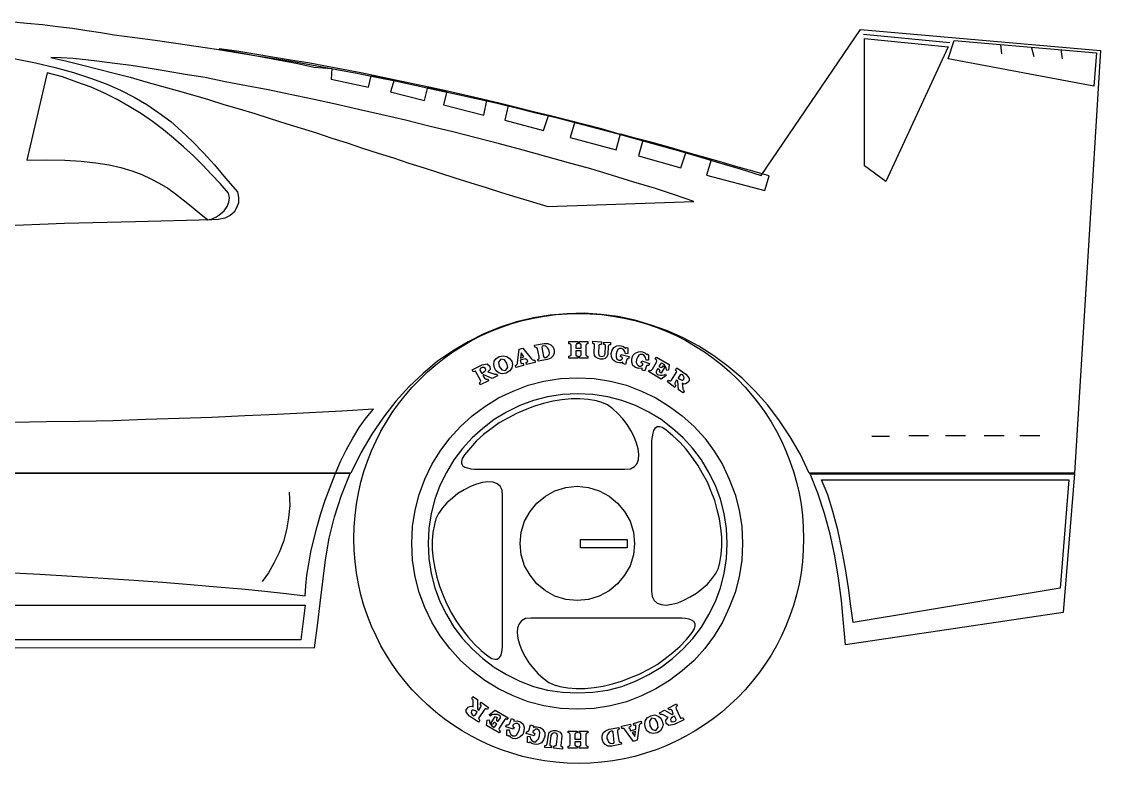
# Model space of a CAD drawing. Extents: x -101 to 96, y -14 to 39.
# Drawn here: x 21.2 to 96.1, y -13.1 to 38.3 of the extents above; entities that cross this region are included whole.
import ezdxf

# ---------------------------------------------------------------- set-up
doc = ezdxf.new("R2010")
doc.units = 0
doc.layers.get('0').update_dxf_attribs({"linetype": 'CONTINUOUS'})
doc.layers.add('1', color=1, linetype='CONTINUOUS')
doc.layers.add('7', color=7, linetype='CONTINUOUS')

msp = doc.modelspace()

# ---------------------------------------------------------------- linework, layer by layer
msp.add_circle((59.888, 2.507), 15.598)
at = {"layer": '1', "linetype": 'CONTINUOUS'}
for points in [[(79.711, 37.174), (85.504, 36.59), (81.184, 27.264), (79.711, 28.332), (79.711, 37.174)], [(93.33, 36.412), (93.432, 35.751)], [(20.226, 0.152), (22.513, 0.025), (24.749, -0.101), (26.909, -0.254), (29.018, -0.381), (31.025, -0.533), (32.956, -0.686), (34.786, -0.838), (36.514, -0.99), (38.115, -1.143), (39.588, -1.321), (40.91, -1.473), (40.96, -0.787), (41.037, -0.05), (41.164, 0.736), (41.316, 1.575), (41.519, 2.439), (41.748, 3.328), (42.002, 4.243), (42.307, 5.158), (42.637, 6.072), (42.993, 6.962), (43.374, 7.851), (43.781, 8.664), (44.213, 9.452), (44.67, 10.189), (45.153, 10.875), (45.661, 11.459), (43.451, 11.332), (41.215, 11.205), (38.978, 11.104), (36.717, 11.002), (34.43, 10.9), (32.169, 10.824), (29.856, 10.748), (27.569, 10.672), (25.257, 10.621), (22.945, 10.595), (20.632, 10.545)], [(80.219, 9.604), (81.439, 9.604)], [(82.785, 9.655), (84.157, 9.655)], [(85.326, 9.655), (86.724, 9.655)], [(88.02, 9.655), (89.392, 9.655)], [(90.485, 9.655), (91.882, 9.655)], [(76.738, 6.581), (93.889, 6.581), (93.28, -0.94), (78.923, -3.328), (78.771, -2.185), (78.593, -0.914), (78.389, 0.406), (78.135, 1.753), (77.856, 3.1), (77.525, 4.37), (77.17, 5.539), (76.738, 6.581)], [(-35.751, -2.109), (40.91, -2.109), (40.605, -4.522), (-35.472, -4.522), (-35.751, -2.109)]]:
    msp.add_lwpolyline(points, dxfattribs=at)
at = {"layer": '7', "linetype": 'CONTINUOUS'}
for points in [[(20.48, 38.343), (21.598, 38.242), (22.691, 38.14), (23.732, 38.013), (24.774, 37.886), (25.765, 37.733), (26.731, 37.581), (27.671, 37.428), (29.094, 37.251), (30.517, 37.047), (31.94, 36.844), (33.363, 36.641), (34.76, 36.437), (36.158, 36.209), (37.555, 35.98), (38.953, 35.751), (40.351, 35.523), (41.723, 35.269), (43.12, 35.014), (44.492, 34.76), (45.865, 34.481), (47.262, 34.201), (48.634, 33.922), (50.006, 33.617), (51.404, 33.312), (52.776, 33.007), (54.148, 32.702), (55.546, 32.372), (56.918, 32.016), (58.315, 31.686), (59.713, 31.33), (61.111, 30.949), (62.534, 30.593), (63.931, 30.187), (65.354, 29.805), (66.777, 29.399), (68.2, 28.992), (69.648, 28.56), (71.097, 28.128), (72.545, 27.671), (79.431, 37.784), (96.075, 36.336), (94.271, 7.038), (75.874, 7.038), (75.264, 8.334), (74.552, 9.554), (73.816, 10.672), (73.002, 11.739), (72.138, 12.73), (71.224, 13.619), (70.258, 14.432), (69.267, 15.169), (68.225, 15.83), (67.133, 16.414), (66.04, 16.897), (64.922, 17.304), (63.779, 17.634), (62.61, 17.888), (61.441, 18.041), (60.272, 18.117), (59.078, 18.091), (57.909, 17.99), (56.74, 17.812), (55.571, 17.532), (54.428, 17.151), (53.31, 16.694), (52.217, 16.135), (51.124, 15.5), (50.083, 14.788), (49.092, 13.95), (48.126, 13.035), (47.211, 12.018), (46.347, 10.926), (45.534, 9.732), (44.772, 8.436), (44.086, 7.038), (-1.092, 7.038)], [(85.631, 36.869), (79.634, 37.454)], [(85.504, 35.751), (85.936, 37.022), (95.795, 36.183), (95.617, 33.871), (85.504, 35.751)], [(89.138, 36.742), (89.214, 36.107)], [(34.938, 36.463), (40.401, 35.446), (41.519, 35.192), (42.765, 35.091), (42.714, 34.354), (45.306, 33.795), (45.483, 34.583), (47.084, 34.303), (46.83, 33.464), (49.193, 32.88), (49.422, 33.795), (50.743, 33.515), (50.515, 32.575), (53.31, 31.864), (53.513, 32.88), (54.987, 32.524), (54.758, 31.508), (57.452, 30.796), (57.782, 31.838), (59.611, 31.381), (59.306, 30.314), (62.483, 29.45), (62.788, 30.568), (64.338, 30.11), (64.033, 29.043), (66.98, 28.205), (67.311, 29.246), (69.064, 28.764), (68.759, 27.696), (72.799, 26.629), (73.104, 27.646), (71.961, 27.976), (70.792, 28.306), (69.623, 28.637), (68.479, 28.967), (67.311, 29.297), (66.142, 29.628), (64.973, 29.958), (63.804, 30.263), (62.635, 30.568), (61.466, 30.898), (60.297, 31.203), (59.103, 31.508), (57.934, 31.813), (56.74, 32.092), (55.571, 32.397), (54.377, 32.677), (53.183, 32.956), (51.988, 33.236), (50.794, 33.515), (49.6, 33.769), (48.38, 34.023), (47.186, 34.278), (45.966, 34.532), (44.772, 34.786), (43.552, 35.014), (42.333, 35.243), (41.113, 35.472), (39.893, 35.675), (38.648, 35.878), (37.428, 36.082), (36.183, 36.285), (34.938, 36.463)], [(91.298, 36.514), (91.45, 35.929)], [(20.709, 35.777), (22.208, 35.472), (23.58, 35.167), (24.85, 34.811), (26.019, 34.43), (27.112, 34.023), (28.103, 33.592), (29.043, 33.109), (29.932, 32.601), (30.771, 32.016), (31.584, 31.406), (32.346, 30.746), (33.109, 30.034), (33.871, 29.246), (34.633, 28.408), (35.396, 27.493), (36.209, 26.528), (36.285, 26.146), (36.285, 25.765), (36.158, 25.435), (35.98, 25.13), (35.701, 24.901), (35.345, 24.723), (34.913, 24.622), (34.43, 24.596), (29.145, 24.469), (24.215, 24.342), (19.641, 24.164)], [(23.275, 35.853), (24.393, 35.599), (25.486, 35.319), (26.578, 35.04), (27.671, 34.76), (28.764, 34.481), (29.856, 34.176), (30.949, 33.871), (32.042, 33.566), (33.109, 33.261), (34.201, 32.931), (35.269, 32.601), (36.336, 32.296), (37.428, 31.965), (38.496, 31.635), (39.563, 31.279), (40.63, 30.949), (41.697, 30.619), (42.765, 30.263), (43.832, 29.932), (44.899, 29.577), (45.966, 29.221), (47.033, 28.891), (48.101, 28.535), (49.168, 28.205), (50.235, 27.849), (51.302, 27.519), (52.395, 27.163), (53.462, 26.832), (54.529, 26.502), (55.597, 26.172), (56.689, 25.841), (57.756, 25.511), (67.87, 25.867), (66.523, 26.324), (65.151, 26.782), (63.702, 27.214), (62.229, 27.671), (60.729, 28.128), (59.179, 28.56), (57.604, 28.992), (56.029, 29.424), (54.402, 29.856), (52.776, 30.288), (51.15, 30.695), (49.498, 31.101), (47.872, 31.508), (46.246, 31.889), (44.619, 32.245), (43.019, 32.626), (41.418, 32.956), (39.868, 33.287), (38.343, 33.617), (36.844, 33.896), (35.37, 34.176), (33.973, 34.455), (32.601, 34.684), (31.279, 34.913), (30.034, 35.116), (28.84, 35.294), (27.722, 35.446), (26.655, 35.574), (25.689, 35.701), (24.8, 35.777), (23.987, 35.828), (23.275, 35.853)], [(21.598, 28.738), (22.996, 28.764), (24.241, 28.738), (25.384, 28.662), (26.4, 28.56), (27.315, 28.408), (28.128, 28.23), (28.891, 28.001), (29.577, 27.747), (30.212, 27.442), (30.796, 27.137), (31.381, 26.782), (31.914, 26.4), (32.448, 25.994), (33.007, 25.537), (33.566, 25.079), (34.151, 24.596), (34.455, 24.673), (34.76, 24.8), (35.04, 25.003), (35.294, 25.232), (35.497, 25.511), (35.624, 25.816), (35.675, 26.121), (35.599, 26.451), (35.014, 27.112), (34.405, 27.747), (33.795, 28.408), (33.16, 29.043), (32.473, 29.653), (31.787, 30.263), (31.076, 30.847), (30.314, 31.406), (29.551, 31.94), (28.713, 32.448), (27.874, 32.931), (26.985, 33.388), (26.07, 33.795), (25.079, 34.151), (24.088, 34.506), (23.021, 34.786), (21.598, 28.738)], [(56.842, 15.779), (56.816, 15.906), (57.502, 16.033), (57.756, 16.033), (57.96, 15.932), (58.112, 15.779), (58.188, 15.576), (58.188, 15.347), (58.112, 15.169), (57.96, 15.017), (57.731, 14.915), (57.07, 14.788), (57.045, 14.915), (57.096, 14.941), (57.147, 14.966), (57.147, 15.017), (57.147, 15.118), (57.02, 15.652), (56.994, 15.728), (56.943, 15.754), (56.892, 15.779), (56.842, 15.779)], [(57.452, 15.118), (57.502, 15.042), (57.604, 15.042), (57.731, 15.118), (57.833, 15.246), (57.858, 15.373), (57.833, 15.5), (57.782, 15.627), (57.731, 15.728), (57.604, 15.83), (57.452, 15.855), (57.35, 15.83), (57.324, 15.754), (57.452, 15.118)], [(59.205, 16.16), (59.815, 16.16), (59.815, 16.008), (59.764, 16.008), (59.738, 16.008), (59.713, 15.957), (59.688, 15.906), (59.688, 15.703), (60.069, 15.703), (60.069, 15.906), (60.069, 15.957), (60.018, 15.982), (59.993, 16.008), (59.942, 16.008), (59.942, 16.16), (60.526, 16.16), (60.526, 16.008), (60.475, 16.008), (60.424, 15.982), (60.399, 15.957), (60.374, 15.881), (60.374, 15.271), (60.399, 15.195), (60.424, 15.169), (60.475, 15.144), (60.526, 15.144), (60.526, 15.017), (59.942, 15.017), (59.942, 15.144), (59.967, 15.144), (60.018, 15.169), (60.043, 15.195), (60.069, 15.246), (60.069, 15.525), (59.688, 15.525), (59.688, 15.271), (59.688, 15.22), (59.713, 15.169), (59.764, 15.169), (59.815, 15.144), (59.815, 15.017), (59.205, 15.017), (59.205, 15.144), (59.281, 15.169), (59.332, 15.195), (59.357, 15.22), (59.357, 15.296), (59.357, 15.906), (59.332, 15.957), (59.306, 16.008), (59.256, 16.008), (59.205, 16.008), (59.205, 16.16)], [(60.856, 16.186), (61.466, 16.135), (61.466, 15.982), (61.415, 15.957), (61.365, 15.957), (61.314, 15.932), (61.288, 15.881), (61.263, 15.322), (61.314, 15.169), (61.492, 15.118), (61.644, 15.169), (61.72, 15.296), (61.746, 15.855), (61.746, 15.906), (61.72, 15.932), (61.695, 15.957), (61.619, 15.957), (61.619, 16.109), (62.102, 16.084), (62.102, 15.932), (62.025, 15.932), (61.974, 15.906), (61.949, 15.881), (61.924, 15.83), (61.898, 15.271), (61.847, 15.093), (61.72, 14.991), (61.568, 14.941), (61.39, 14.941), (61.238, 14.991), (61.085, 15.068), (60.984, 15.195), (60.958, 15.347), (60.984, 15.932), (60.984, 15.982), (60.958, 16.008), (60.907, 16.008), (60.856, 16.033), (60.856, 16.186)], [(63.143, 15.703), (63.194, 15.754), (63.296, 15.728), (63.296, 15.322), (63.143, 15.296), (63.093, 15.474), (62.991, 15.601), (62.864, 15.677), (62.711, 15.677), (62.635, 15.627), (62.534, 15.474), (62.483, 15.296), (62.483, 15.093), (62.534, 14.941), (62.661, 14.864), (62.788, 14.864), (62.889, 14.941), (62.915, 14.991), (62.915, 15.042), (62.889, 15.068), (62.788, 15.118), (62.838, 15.271), (63.397, 15.118), (63.347, 14.966), (63.296, 14.966), (63.245, 14.966), (63.22, 14.941), (63.22, 14.915), (63.143, 14.559), (62.94, 14.636), (62.94, 14.737), (62.838, 14.686), (62.711, 14.686), (62.584, 14.712), (62.483, 14.737), (62.356, 14.814), (62.279, 14.89), (62.203, 14.991), (62.152, 15.093), (62.127, 15.322), (62.203, 15.55), (62.33, 15.754), (62.534, 15.855), (62.686, 15.881), (62.838, 15.855), (62.991, 15.805), (63.143, 15.703)], [(54.377, 15.118), (54.656, 15.169), (54.911, 15.118), (55.088, 14.991), (55.241, 14.788), (55.292, 14.559), (55.241, 14.331), (55.114, 14.127), (54.86, 13.975), (54.58, 13.924), (54.326, 14), (54.148, 14.153), (54.047, 14.331), (53.996, 14.559), (54.021, 14.788), (54.148, 14.966), (54.377, 15.118)], [(55.495, 14.509), (55.571, 14.534), (55.622, 14.585), (55.647, 14.636), (55.647, 14.686), (55.749, 15.627), (56.003, 15.703), (56.588, 14.991), (56.664, 14.915), (56.74, 14.864), (56.791, 14.864), (56.842, 14.864), (56.867, 14.712), (56.257, 14.559), (56.232, 14.712), (56.283, 14.737), (56.333, 14.763), (56.359, 14.814), (56.308, 14.864), (56.206, 14.966), (55.825, 14.864), (55.876, 14.712), (55.876, 14.661), (55.927, 14.636), (55.952, 14.636), (56.029, 14.661), (56.054, 14.509), (55.52, 14.356), (55.495, 14.509)], [(55.851, 15.017), (56.079, 15.093), (55.902, 15.373), (55.851, 15.017)], [(64.617, 15.246), (64.617, 15.296), (64.719, 15.246), (64.719, 14.864), (64.566, 14.864), (64.515, 15.042), (64.439, 15.195), (64.312, 15.271), (64.16, 15.271), (64.058, 15.22), (63.982, 15.093), (63.906, 14.915), (63.88, 14.712), (63.931, 14.559), (64.058, 14.458), (64.185, 14.458), (64.287, 14.509), (64.338, 14.559), (64.338, 14.61), (64.287, 14.661), (64.211, 14.686), (64.261, 14.814), (64.795, 14.636), (64.744, 14.509), (64.693, 14.509), (64.643, 14.509), (64.617, 14.509), (64.592, 14.483), (64.465, 14.127), (64.287, 14.178), (64.287, 14.305), (64.058, 14.28), (63.829, 14.356), (63.652, 14.509), (63.575, 14.737), (63.575, 14.966), (63.652, 15.195), (63.804, 15.347), (64.033, 15.449), (64.16, 15.474), (64.312, 15.449), (64.465, 15.373), (64.617, 15.246)], [(65.278, 15.068), (66.167, 14.559), (66.116, 14.178), (65.989, 14.153), (65.938, 14.382), (65.811, 14.559), (65.659, 14.661), (65.583, 14.636), (65.456, 14.432), (65.532, 14.382), (65.608, 14.356), (65.684, 14.382), (65.735, 14.483), (65.862, 14.407), (65.608, 13.975), (65.481, 14.051), (65.506, 14.153), (65.481, 14.204), (65.43, 14.255), (65.379, 14.28), (65.252, 14.077), (65.252, 14), (65.278, 13.95), (65.354, 13.873), (65.43, 13.848), (65.557, 13.823), (65.684, 13.823), (65.811, 13.848), (65.913, 13.899), (65.964, 13.797), (65.608, 13.543), (64.719, 14.077), (64.795, 14.178), (64.846, 14.153), (64.897, 14.153), (64.947, 14.178), (64.998, 14.255), (65.278, 14.737), (65.303, 14.814), (65.278, 14.864), (65.252, 14.89), (65.202, 14.941), (65.278, 15.068)], [(52.497, 14.204), (53.183, 14.534), (53.538, 14.61), (53.716, 14.458), (53.742, 14.229), (53.589, 14.051), (53.996, 13.924), (54.047, 13.899), (54.097, 13.899), (54.148, 13.899), (54.199, 13.899), (54.25, 13.772), (53.894, 13.594), (53.31, 13.848), (53.233, 13.797), (53.361, 13.619), (53.411, 13.568), (53.462, 13.543), (53.513, 13.543), (53.589, 13.568), (53.64, 13.441), (53.056, 13.162), (53.005, 13.289), (53.056, 13.34), (53.081, 13.365), (53.106, 13.416), (53.081, 13.492), (52.751, 14.051), (52.725, 14.102), (52.7, 14.102), (52.649, 14.077), (52.573, 14.051), (52.497, 14.204)], [(53.157, 13.95), (53.284, 14.026), (53.386, 14.102), (53.437, 14.178), (53.411, 14.28), (53.31, 14.356), (53.183, 14.356), (53.056, 14.28), (53.03, 14.178), (53.157, 13.95)], [(54.479, 14.941), (54.326, 14.737), (54.377, 14.432), (54.555, 14.204), (54.809, 14.153), (54.961, 14.356), (54.911, 14.661), (54.733, 14.89), (54.479, 14.941)], [(66.701, 14.331), (67.311, 13.899), (67.463, 13.746), (67.539, 13.594), (67.539, 13.467), (67.488, 13.365), (67.412, 13.289), (67.285, 13.238), (67.158, 13.213), (67.056, 13.264), (67.107, 12.908), (67.107, 12.857), (67.158, 12.806), (67.184, 12.755), (67.209, 12.73), (67.133, 12.603), (66.802, 12.806), (66.752, 13.441), (66.675, 13.492), (66.574, 13.314), (66.548, 13.264), (66.548, 13.213), (66.574, 13.162), (66.625, 13.111), (66.548, 12.984), (66.04, 13.365), (66.116, 13.492), (66.167, 13.467), (66.218, 13.441), (66.269, 13.441), (66.32, 13.492), (66.675, 14.026), (66.701, 14.051), (66.675, 14.102), (66.65, 14.127), (66.599, 14.178), (66.701, 14.331)], [(59.789, 13.645), (60.958, 13.594), (62.102, 13.416), (63.194, 13.136), (64.236, 12.73), (65.227, 12.247), (66.193, 11.663), (67.056, 11.002), (67.895, 10.265), (68.632, 9.452), (69.293, 8.563), (69.852, 7.623), (70.334, 6.606), (70.741, 5.564), (71.02, 4.472), (71.198, 3.328), (71.249, 2.159), (71.198, 0.99), (71.02, -0.152), (70.741, -1.245), (70.334, -2.286), (69.852, -3.303), (69.293, -4.243), (68.632, -5.132), (67.895, -5.945), (67.056, -6.682), (66.193, -7.343), (65.227, -7.927), (64.236, -8.41), (63.194, -8.817), (62.102, -9.096), (60.958, -9.274), (59.789, -9.325), (58.62, -9.274), (57.477, -9.096), (56.384, -8.817), (55.342, -8.41), (54.326, -7.927), (53.386, -7.343), (52.497, -6.682), (51.683, -5.945), (50.947, -5.132), (50.286, -4.243), (49.701, -3.303), (49.219, -2.286), (48.812, -1.245), (48.533, -0.152), (48.355, 0.99), (48.304, 2.159), (48.355, 3.328), (48.533, 4.472), (48.812, 5.564), (49.219, 6.606), (49.701, 7.623), (50.286, 8.563), (50.947, 9.452), (51.683, 10.265), (52.497, 11.002), (53.386, 11.663), (54.326, 12.247), (55.342, 12.73), (56.384, 13.136), (57.477, 13.416), (58.62, 13.594), (59.789, 13.645)], [(66.777, 13.619), (66.904, 13.543), (67.031, 13.492), (67.107, 13.492), (67.184, 13.543), (67.209, 13.67), (67.133, 13.797), (67.006, 13.873), (66.929, 13.848), (66.777, 13.619)], [(59.815, 12.527), (58.773, 12.476), (57.731, 12.323), (56.74, 12.069), (55.8, 11.714), (54.885, 11.256), (54.021, 10.748), (53.233, 10.138), (52.497, 9.477), (51.836, 8.741), (51.226, 7.953), (50.718, 7.089), (50.26, 6.174), (49.905, 5.234), (49.651, 4.243), (49.498, 3.201), (49.447, 2.159), (49.498, 1.118), (49.651, 0.076), (49.905, -0.914), (50.26, -1.854), (50.718, -2.769), (51.226, -3.633), (51.836, -4.421), (52.497, -5.158), (53.233, -5.818), (54.021, -6.428), (54.885, -6.936), (55.8, -7.394), (56.74, -7.75), (57.731, -8.004), (58.773, -8.156), (59.815, -8.207), (60.856, -8.156), (61.898, -8.004), (62.889, -7.75), (63.829, -7.394), (64.744, -6.936), (65.608, -6.428), (66.396, -5.818), (67.133, -5.158), (67.793, -4.421), (68.403, -3.633), (68.911, -2.769), (69.369, -1.854), (69.725, -0.914), (69.979, 0.076), (70.131, 1.118), (70.182, 2.159), (70.131, 3.201), (69.979, 4.243), (69.725, 5.234), (69.369, 6.174), (68.911, 7.089), (68.403, 7.953), (67.793, 8.741), (67.133, 9.477), (66.396, 10.138), (65.608, 10.748), (64.744, 11.256), (63.829, 11.714), (62.889, 12.069), (61.898, 12.323), (60.856, 12.476), (59.815, 12.527)], [(52.649, 7.318), (63.093, 7.318), (63.474, 7.343), (63.753, 7.495), (63.931, 7.699), (64.033, 7.978), (64.058, 8.334), (64.007, 8.715), (63.906, 9.122), (63.728, 9.554), (63.499, 9.986), (63.245, 10.418), (62.94, 10.799), (62.61, 11.18), (62.254, 11.485), (61.873, 11.764), (61.492, 11.942), (61.111, 12.044), (60.552, 12.145), (59.967, 12.196), (59.357, 12.196), (58.722, 12.12), (58.087, 12.018), (57.452, 11.866), (56.816, 11.688), (56.181, 11.434), (55.571, 11.18), (54.961, 10.85), (54.377, 10.519), (53.818, 10.113), (53.284, 9.706), (52.801, 9.274), (52.37, 8.791), (51.963, 8.309), (51.81, 8.054), (51.76, 7.851), (51.76, 7.699), (51.861, 7.546), (51.988, 7.445), (52.166, 7.394), (52.395, 7.343), (52.649, 7.318)], [(64.947, 9.3), (64.947, -1.143), (64.973, -1.524), (65.125, -1.804), (65.329, -1.981), (65.608, -2.083), (65.964, -2.109), (66.345, -2.058), (66.752, -1.956), (67.184, -1.778), (67.616, -1.55), (68.047, -1.295), (68.429, -0.99), (68.81, -0.66), (69.115, -0.304), (69.394, 0.076), (69.572, 0.457), (69.674, 0.838), (69.775, 1.397), (69.826, 1.981), (69.826, 2.591), (69.75, 3.227), (69.648, 3.862), (69.496, 4.497), (69.318, 5.132), (69.064, 5.768), (68.81, 6.403), (68.479, 7.013), (68.149, 7.597), (67.743, 8.156), (67.336, 8.69), (66.904, 9.173), (66.421, 9.63), (65.938, 10.036), (65.684, 10.189), (65.481, 10.24), (65.329, 10.24), (65.176, 10.138), (65.075, 9.986), (65.024, 9.808), (64.973, 9.554), (64.947, 9.3)], [(-36.158, -5.031), (41.57, -5.081), (41.774, -3.531), (41.951, -1.981), (42.129, -0.482), (42.333, 1.016), (42.587, 2.515), (42.942, 4.014), (43.425, 5.513), (44.035, 7.013), (-38.775, 7.013), (-38.242, 5.742), (-37.733, 4.37), (-37.327, 2.922), (-36.946, 1.397), (-36.641, -0.177), (-36.412, -1.778), (-36.26, -3.404), (-36.158, -5.031)], [(-37.886, 7.038), (42.637, 7.038)], [(78.389, -4.878), (78.262, -3.354), (78.11, -1.804), (77.907, -0.254), (77.652, 1.295), (77.322, 2.795), (76.941, 4.243), (76.484, 5.641), (75.95, 6.987), (94.271, 6.987), (93.483, -2.617), (78.389, -4.878)], [(54.606, -4.98), (54.606, 5.463), (54.58, 5.844), (54.428, 6.123), (54.224, 6.301), (53.945, 6.403), (53.589, 6.428), (53.208, 6.377), (52.801, 6.276), (52.37, 6.098), (51.938, 5.869), (51.506, 5.615), (51.124, 5.31), (50.743, 4.98), (50.438, 4.624), (50.159, 4.243), (49.981, 3.862), (49.879, 3.481), (49.778, 2.922), (49.727, 2.337), (49.727, 1.727), (49.803, 1.092), (49.905, 0.457), (50.057, -0.177), (50.235, -0.813), (50.489, -1.448), (50.743, -2.058), (51.074, -2.668), (51.404, -3.252), (51.81, -3.811), (52.217, -4.345), (52.649, -4.827), (53.132, -5.259), (53.615, -5.666), (53.869, -5.818), (54.072, -5.869), (54.224, -5.869), (54.377, -5.768), (54.479, -5.641), (54.529, -5.463), (54.58, -5.234), (54.606, -4.98)], [(59.789, 6.123), (60.577, 6.047), (61.314, 5.818), (62, 5.437), (62.584, 4.954), (63.067, 4.37), (63.448, 3.709), (63.677, 2.947), (63.753, 2.159), (63.677, 1.372), (63.448, 0.609), (63.067, -0.05), (62.584, -0.635), (62, -1.118), (61.314, -1.499), (60.577, -1.727), (59.789, -1.804), (59.002, -1.727), (58.239, -1.499), (57.579, -1.118), (56.994, -0.635), (56.511, -0.05), (56.13, 0.609), (55.902, 1.372), (55.825, 2.159), (55.902, 2.947), (56.13, 3.709), (56.511, 4.37), (56.994, 4.954), (57.579, 5.437), (58.239, 5.818), (59.002, 6.047), (59.789, 6.123)], [(39.792, 5.717), (39.842, 4.802), (39.766, 3.938), (39.614, 3.1), (39.41, 2.286), (39.105, 1.524), (38.75, 0.787), (38.369, 0.127), (37.937, -0.482)], [(60.018, 2.439), (63.245, 2.439), (63.245, 1.854), (60.018, 1.854), (60.018, 2.439)], [(67.031, -3.023), (56.588, -3.023), (56.206, -3.049), (55.927, -3.201), (55.749, -3.404), (55.647, -3.684), (55.622, -4.04), (55.673, -4.421), (55.774, -4.827), (55.952, -5.259), (56.181, -5.691), (56.435, -6.123), (56.74, -6.504), (57.07, -6.886), (57.426, -7.191), (57.807, -7.47), (58.188, -7.648), (58.57, -7.75), (59.129, -7.851), (59.713, -7.902), (60.323, -7.902), (60.958, -7.826), (61.593, -7.724), (62.229, -7.572), (62.864, -7.394), (63.499, -7.14), (64.134, -6.886), (64.744, -6.555), (65.329, -6.225), (65.888, -5.818), (66.421, -5.412), (66.904, -4.98), (67.361, -4.497), (67.768, -4.014), (67.92, -3.76), (67.971, -3.557), (67.971, -3.404), (67.87, -3.252), (67.717, -3.15), (67.539, -3.1), (67.285, -3.049), (67.031, -3.023)], [(52.929, -10.24), (52.319, -9.808), (52.166, -9.655), (52.09, -9.503), (52.09, -9.376), (52.141, -9.274), (52.217, -9.198), (52.344, -9.147), (52.471, -9.122), (52.573, -9.173), (52.573, -8.766), (52.573, -8.715), (52.522, -8.664), (52.497, -8.613), (52.471, -8.588), (52.547, -8.461), (52.878, -8.664), (52.878, -9.35), (52.954, -9.401), (53.106, -9.173), (53.132, -9.122), (53.132, -9.071), (53.106, -9.02), (53.056, -8.969), (53.132, -8.842), (53.64, -9.223), (53.564, -9.35), (53.513, -9.325), (53.462, -9.3), (53.411, -9.3), (53.361, -9.35), (52.954, -9.935), (52.929, -9.96), (52.954, -10.011), (52.979, -10.036), (53.03, -10.087), (52.929, -10.24)], [(67.184, -10.062), (66.497, -10.392), (66.142, -10.468), (65.964, -10.316), (65.938, -10.087), (66.091, -9.909), (65.735, -9.732), (65.684, -9.706), (65.634, -9.706), (65.583, -9.706), (65.532, -9.706), (65.481, -9.579), (65.837, -9.401), (66.37, -9.706), (66.447, -9.655), (66.37, -9.427), (66.32, -9.376), (66.269, -9.35), (66.218, -9.35), (66.142, -9.376), (66.091, -9.249), (66.675, -8.969), (66.726, -9.096), (66.675, -9.147), (66.65, -9.173), (66.625, -9.223), (66.65, -9.3), (66.929, -9.909), (66.955, -9.96), (66.98, -9.96), (67.031, -9.935), (67.107, -9.909), (67.184, -10.062)], [(52.852, -9.528), (52.725, -9.452), (52.598, -9.401), (52.522, -9.401), (52.446, -9.452), (52.42, -9.579), (52.497, -9.706), (52.624, -9.782), (52.7, -9.757), (52.852, -9.528)], [(54.377, -10.977), (53.488, -10.468), (53.538, -10.087), (53.665, -10.062), (53.716, -10.291), (53.843, -10.468), (53.996, -10.57), (54.072, -10.545), (54.199, -10.341), (54.123, -10.291), (54.047, -10.265), (53.97, -10.291), (53.92, -10.392), (53.792, -10.316), (54.097, -9.833), (54.224, -9.909), (54.174, -10.036), (54.174, -10.113), (54.224, -10.163), (54.275, -10.189), (54.453, -9.935), (54.453, -9.859), (54.428, -9.808), (54.351, -9.757), (54.25, -9.706), (54.148, -9.706), (53.996, -9.706), (53.869, -9.732), (53.742, -9.808), (53.691, -9.706), (54.097, -9.401), (54.987, -9.935), (54.911, -10.036), (54.86, -10.011), (54.809, -10.011), (54.758, -10.036), (54.707, -10.113), (54.377, -10.646), (54.351, -10.723), (54.377, -10.773), (54.402, -10.799), (54.453, -10.85), (54.377, -10.977)], [(55.012, -11.154), (55.012, -11.205), (54.911, -11.154), (54.911, -10.773), (55.063, -10.773), (55.114, -10.951), (55.19, -11.078), (55.317, -11.18), (55.47, -11.18), (55.571, -11.129), (55.673, -10.977), (55.749, -10.799), (55.8, -10.57), (55.749, -10.418), (55.647, -10.316), (55.495, -10.316), (55.393, -10.367), (55.317, -10.443), (55.317, -10.519), (55.342, -10.57), (55.419, -10.595), (55.368, -10.723), (54.834, -10.545), (54.885, -10.418), (54.936, -10.418), (54.987, -10.418), (55.038, -10.392), (55.088, -10.341), (55.215, -9.986), (55.393, -10.036), (55.393, -10.163), (55.622, -10.138), (55.851, -10.214), (56.029, -10.367), (56.105, -10.595), (56.079, -10.85), (56.003, -11.078), (55.825, -11.256), (55.597, -11.358), (55.47, -11.383), (55.317, -11.358), (55.165, -11.282), (55.012, -11.154)], [(56.486, -11.612), (56.435, -11.663), (56.333, -11.637), (56.333, -11.231), (56.486, -11.205), (56.537, -11.383), (56.638, -11.51), (56.765, -11.586), (56.918, -11.586), (56.994, -11.51), (57.096, -11.383), (57.172, -11.18), (57.197, -10.951), (57.147, -10.799), (57.02, -10.723), (56.892, -10.723), (56.791, -10.799), (56.715, -10.875), (56.715, -10.926), (56.74, -10.977), (56.842, -11.027), (56.791, -11.18), (56.232, -11.027), (56.283, -10.875), (56.359, -10.875), (56.384, -10.85), (56.435, -10.824), (56.461, -10.773), (56.537, -10.418), (56.74, -10.494), (56.74, -10.595), (56.842, -10.545), (56.969, -10.545), (57.096, -10.57), (57.223, -10.595), (57.324, -10.672), (57.401, -10.748), (57.477, -10.85), (57.528, -10.951), (57.528, -11.205), (57.452, -11.459), (57.299, -11.663), (57.096, -11.764), (56.943, -11.79), (56.791, -11.764), (56.638, -11.714), (56.486, -11.612)], [(64.236, -10.316), (64.16, -10.341), (64.134, -10.392), (64.084, -10.418), (64.084, -10.494), (63.931, -11.485), (63.677, -11.561), (63.143, -10.799), (63.067, -10.723), (62.991, -10.672), (62.94, -10.672), (62.889, -10.672), (62.864, -10.519), (63.474, -10.367), (63.499, -10.519), (63.448, -10.545), (63.397, -10.57), (63.372, -10.621), (63.423, -10.672), (63.474, -10.824), (63.855, -10.723), (63.855, -10.519), (63.855, -10.468), (63.829, -10.443), (63.779, -10.443), (63.702, -10.468), (63.677, -10.316), (64.211, -10.163), (64.236, -10.316)], [(65.329, -10.977), (65.049, -11.027), (64.82, -10.977), (64.617, -10.824), (64.515, -10.621), (64.465, -10.392), (64.49, -10.163), (64.643, -9.935), (64.897, -9.782), (65.176, -9.732), (65.405, -9.808), (65.583, -9.96), (65.684, -10.163), (65.735, -10.392), (65.684, -10.621), (65.557, -10.824), (65.329, -10.977)], [(65.227, -10.799), (65.405, -10.595), (65.354, -10.265), (65.202, -10.011), (64.947, -9.96), (64.795, -10.163), (64.82, -10.494), (64.973, -10.748), (65.227, -10.799)], [(66.523, -9.808), (66.396, -9.884), (66.294, -9.96), (66.243, -10.036), (66.269, -10.138), (66.37, -10.214), (66.497, -10.189), (66.625, -10.138), (66.65, -10.036), (66.523, -9.808)], [(58.773, -12.095), (58.163, -12.044), (58.163, -11.891), (58.214, -11.866), (58.265, -11.866), (58.315, -11.841), (58.341, -11.79), (58.417, -11.18), (58.366, -11.027), (58.188, -10.977), (58.036, -11.027), (57.96, -11.154), (57.883, -11.764), (57.883, -11.815), (57.909, -11.841), (57.934, -11.866), (58.011, -11.866), (58.011, -12.018), (57.528, -11.993), (57.528, -11.841), (57.604, -11.841), (57.655, -11.815), (57.68, -11.79), (57.706, -11.739), (57.782, -11.129), (57.833, -10.951), (57.96, -10.85), (58.112, -10.799), (58.29, -10.799), (58.443, -10.85), (58.595, -10.926), (58.697, -11.053), (58.722, -11.205), (58.646, -11.841), (58.646, -11.891), (58.671, -11.917), (58.722, -11.917), (58.773, -11.942), (58.773, -12.095)], [(60.526, -12.044), (59.916, -12.044), (59.916, -11.891), (59.967, -11.891), (59.993, -11.866), (60.043, -11.841), (60.043, -11.79), (60.043, -11.586), (59.611, -11.586), (59.611, -11.79), (59.637, -11.841), (59.662, -11.866), (59.713, -11.891), (59.789, -11.891), (59.789, -12.044), (59.154, -12.044), (59.154, -11.891), (59.205, -11.891), (59.256, -11.866), (59.281, -11.841), (59.306, -11.764), (59.306, -11.104), (59.281, -11.027), (59.256, -11.002), (59.205, -10.977), (59.154, -10.977), (59.154, -10.85), (59.789, -10.85), (59.789, -10.977), (59.738, -10.977), (59.662, -11.002), (59.637, -11.027), (59.611, -11.078), (59.611, -11.409), (60.043, -11.409), (60.043, -11.104), (60.043, -11.053), (60.018, -11.002), (59.967, -11.002), (59.916, -10.977), (59.916, -10.85), (60.526, -10.85), (60.526, -10.977), (60.45, -11.002), (60.424, -11.002), (60.374, -11.053), (60.374, -11.129), (60.374, -11.79), (60.399, -11.841), (60.424, -11.866), (60.475, -11.891), (60.526, -11.891), (60.526, -12.044)], [(62.838, -11.637), (62.864, -11.764), (62.178, -11.891), (61.924, -11.891), (61.72, -11.79), (61.593, -11.612), (61.517, -11.409), (61.517, -11.18), (61.593, -10.977), (61.746, -10.824), (62, -10.723), (62.661, -10.595), (62.686, -10.723), (62.635, -10.748), (62.61, -10.773), (62.584, -10.824), (62.584, -10.926), (62.661, -11.51), (62.686, -11.586), (62.737, -11.612), (62.788, -11.612), (62.838, -11.637)], [(62.279, -10.926), (62.229, -10.85), (62.127, -10.85), (62, -10.926), (61.898, -11.053), (61.847, -11.205), (61.847, -11.358), (61.898, -11.485), (61.949, -11.586), (62.076, -11.688), (62.229, -11.714), (62.33, -11.688), (62.356, -11.612), (62.279, -10.926)], [(63.829, -10.875), (63.601, -10.951), (63.779, -11.231), (63.829, -10.875)]]:
    msp.add_lwpolyline(points, dxfattribs=at)

doc.saveas('drawing.dxf')
